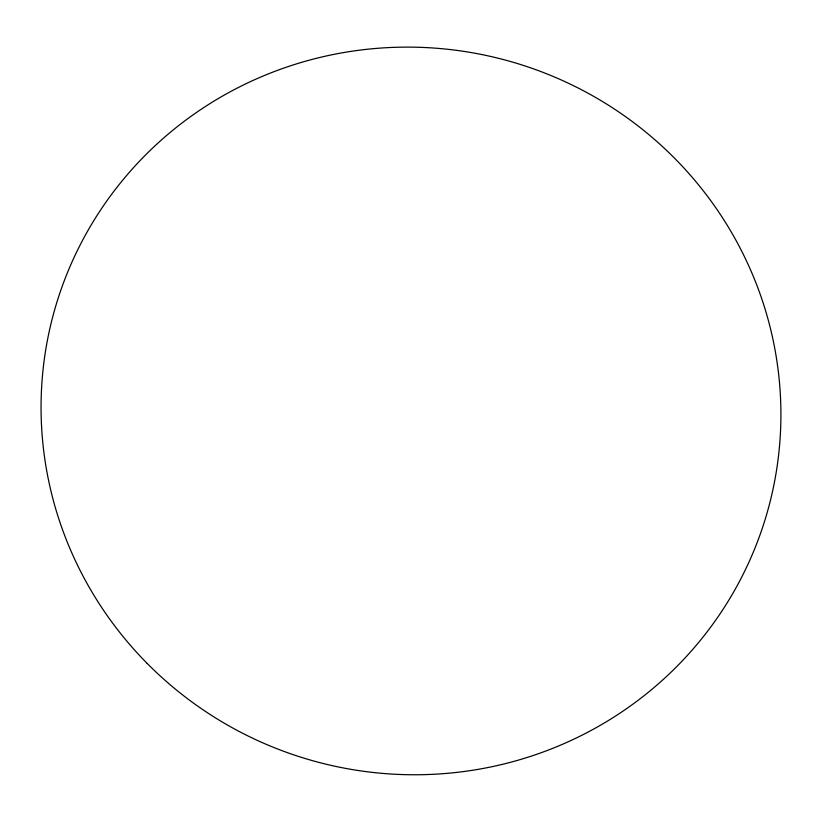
<?xml version="1.0" encoding="UTF-8"?>
<svg xmlns="http://www.w3.org/2000/svg" width="822" height="822" viewBox="0 0 822 822"><rect width="100%" height="100%" fill="white"/><g stroke="black" fill="none" stroke-linecap="round" stroke-linejoin="round"><path stroke-width="1.23" d="M147.241 663.488A370.414 363.324 15.3 0 0 767.491 511.479A370.414 363.324 15.3 0 0 318.227 57.859A370.414 363.324 15.3 0 0 147.241 663.488"/></g></svg>
